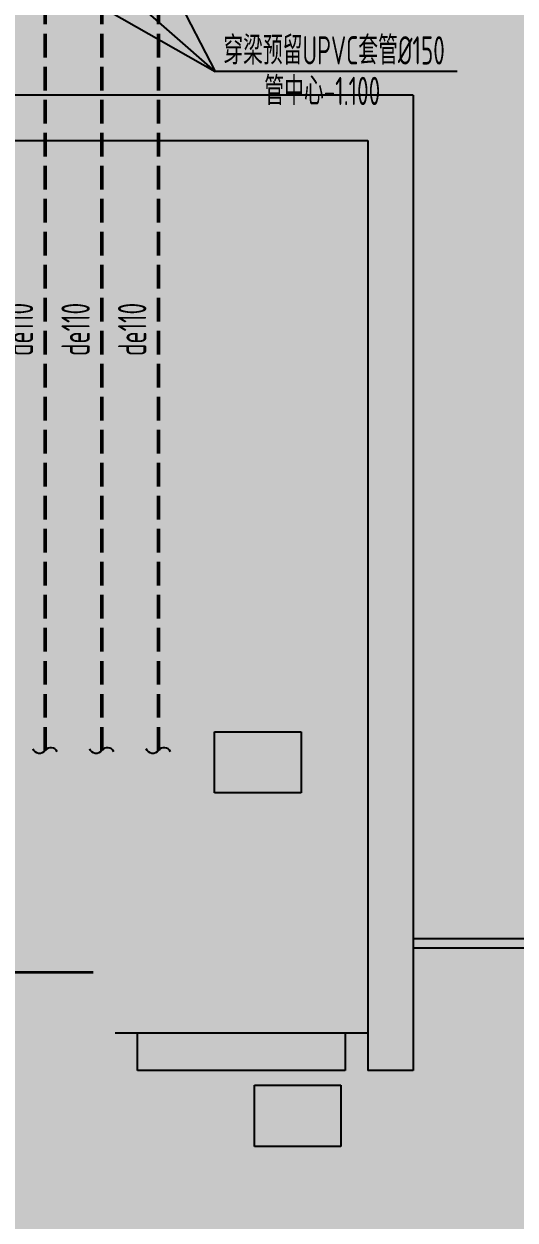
# Model space of a CAD drawing. Header units: inches. Extents: x 143994 to 247866, y 243815 to 272761.
# Drawn here: x 167793 to 170397, y 254934 to 261275 of the extents above; entities that cross this region are included whole.
import ezdxf

# ---------------------------------------------------------------- set-up
doc = ezdxf.new("R2010")
doc.units = ezdxf.units.IN
doc.header["$LTSCALE"] = 1000
doc.header["$MEASUREMENT"] = 0
doc.linetypes.add('DASH', pattern=[0.35, 0.25, -0.1])
doc.linetypes.add('HIDDEN', pattern=[0.375, 0.25, -0.125])
doc.layers.get('DEFPOINTS').update_dxf_attribs({"color": 62})
for name, color, linetype in [('0-建筑1F', 127, 'Continuous'), ('0-建筑2F', 127, 'Continuous'), ('00污水标注', 130, 'Continuous'), ('00雨水标注', 3, 'Continuous'), ('A-stair', 1, 'Continuous'), ('I-finish', 8, 'Continuous'), ('PUB_TEXT', 7, 'Continuous')]:
    doc.layers.add(name, color=color, linetype=linetype)
doc.layers.add('00污水管', color=120, linetype='DASH', lineweight=50)
doc.layers.add('A-Wall', color=254, linetype='Continuous', lineweight=35)
doc.styles.add('ECADI', font='hzs.shx', dxfattribs={"width": 0.7, "bigfont": 'hztxt.shx'})

# ---------------------------------------------------------------- blocks, each defined once
blk = doc.blocks.new('QWQW8EF')
at = {"layer": '00污水标注'}
for points in [[(648901.1, -504164.3, 0.575183), (648836.9, -504158.4, -0.604745), (648772.7, -504149.6, -16.924828)], [(649201.1, -504164.3, 0.575183), (649136.9, -504158.4, -0.604745), (649072.7, -504149.6, -16.924828)], [(649501.1, -504164.3, 0.575183), (649436.9, -504158.4, -0.604745), (649372.7, -504149.6, -16.924828)]]:
    blk.add_lwpolyline(points, format="xyb", dxfattribs=at)
at = {"layer": '00污水管', "ltscale": 0.5}
for p, q in [((648836.9, -504158.4), (648836.9, -499529.2)), ((649136.9, -504158.4), (649136.9, -499529.2)), ((649436.9, -504158.4), (649436.9, -499529.2))]:
    blk.add_line(p, q, dxfattribs=at)
at = {"layer": '00雨水标注', "color": 1}
for p, q in [((648886.9, -500074.2), (649738.5, -500558.2)), ((649738.5, -500558.2), (649186.9, -500074.2)), ((649486.9, -500074.2), (649738.5, -500558.2)), ((651020.5, -500558.2), (649738.5, -500558.2))]:
    blk.add_line(p, q, dxfattribs=at)
at = {"layer": '00污水标注', "style": 'ECADI', "width": 0.7}
for p in [(648772.9, -502066.7), (649072.9, -502066.7), (649372.9, -502066.7)]:
    blk.add_text('de110', height=150, rotation=90, dxfattribs=at).set_placement(p)
at = {"layer": '00雨水标注', "color": 1, "style": 'ECADI', "width": 0.7}
for s, p in [('穿梁预留UPVC套管%%C150', (649781, -500521.5)), ('管中心-1.100', (649998.5, -500736.5))]:
    blk.add_text(s, height=150, dxfattribs=at).set_placement(p)
blk = doc.blocks.new('144')
at = {"layer": 'PUB_TEXT', "color": 127}
for p, q in [((649764.9, -382664.5), (650223.2, -382664.5)), ((649764.9, -382988.3), (649764.9, -382664.5)), ((650223.2, -382664.5), (650223.2, -382988.3)), ((650223.2, -382988.3), (649764.9, -382988.3))]:
    blk.add_line(p, q, dxfattribs=at)
blk = doc.blocks.new('1442323')
at = {"layer": 'A-stair', "color": 127, "linetype": 'HIDDEN', "ltscale": 15}
for p, q in [((691376.9, -384519.5), (691376.9, -384319.5)), ((692476.9, -384319.5), (692476.9, -384519.5)), ((692476.9, -384519.5), (691376.9, -384519.5))]:
    blk.add_line(p, q, dxfattribs=at)
at = {"layer": 'A-Wall', "color": 127}
blk.add_line((691141.9, -383999.3), (690236.9, -383999.3), dxfattribs=at)
at = {"layer": 'I-finish', "color": 127}
for p, q in [((692836.9, -379349.3), (690256.9, -379349.3)), ((692836.9, -379348.5), (692836.9, -384519.5)), ((690256.9, -379589.3), (692596.9, -379589.3)), ((692596.9, -379589.3), (692596.9, -384519.5)), ((692836.9, -383819.3), (693886.9, -383819.3)), ((692836.9, -383869.3), (693886.9, -383869.3)), ((691256.9, -384319.5), (692596.9, -384319.5)), ((692836.9, -384519.5), (692596.9, -384519.5))]:
    blk.add_line(p, q, dxfattribs=at)
at = {"layer": 'PUB_TEXT', "color": 127}
for p, q in [((691996.4, -384597.3), (692454.7, -384597.3)), ((691996.4, -384921), (691996.4, -384597.3)), ((692454.7, -384597.3), (692454.7, -384921)), ((692454.7, -384921), (691996.4, -384921))]:
    blk.add_line(p, q, dxfattribs=at)

msp = doc.modelspace()

# ---------------------------------------------------------------- hatches: boundary and pattern name
at = {"layer": 'DEFPOINTS'}
h = msp.add_hatch(dxfattribs=at)
h.set_pattern_fill('ANSI31', color=250)
h.set_pattern_definition([(45, (-65482.5842, -4e-05), (-1.122532015, 1.122532015), [])])
h.paths.add_polyline_path([(182383.45, 243814.78), (157803.44, 243814.78), (157803.44, 270814.78), (182383.45, 270814.78)])

# ---------------------------------------------------------------- block references
msp.add_blockref('QWQW8EF', (-480931.31, 761580.81))
at = {"layer": '0-建筑1F'}
msp.add_blockref('144', (-480961.31, 640186.38), dxfattribs=at)
at = {"layer": '0-建筑2F'}
msp.add_blockref('1442323', (-522981.31, 640245.41), dxfattribs=at)

doc.saveas('drawing.dxf')
